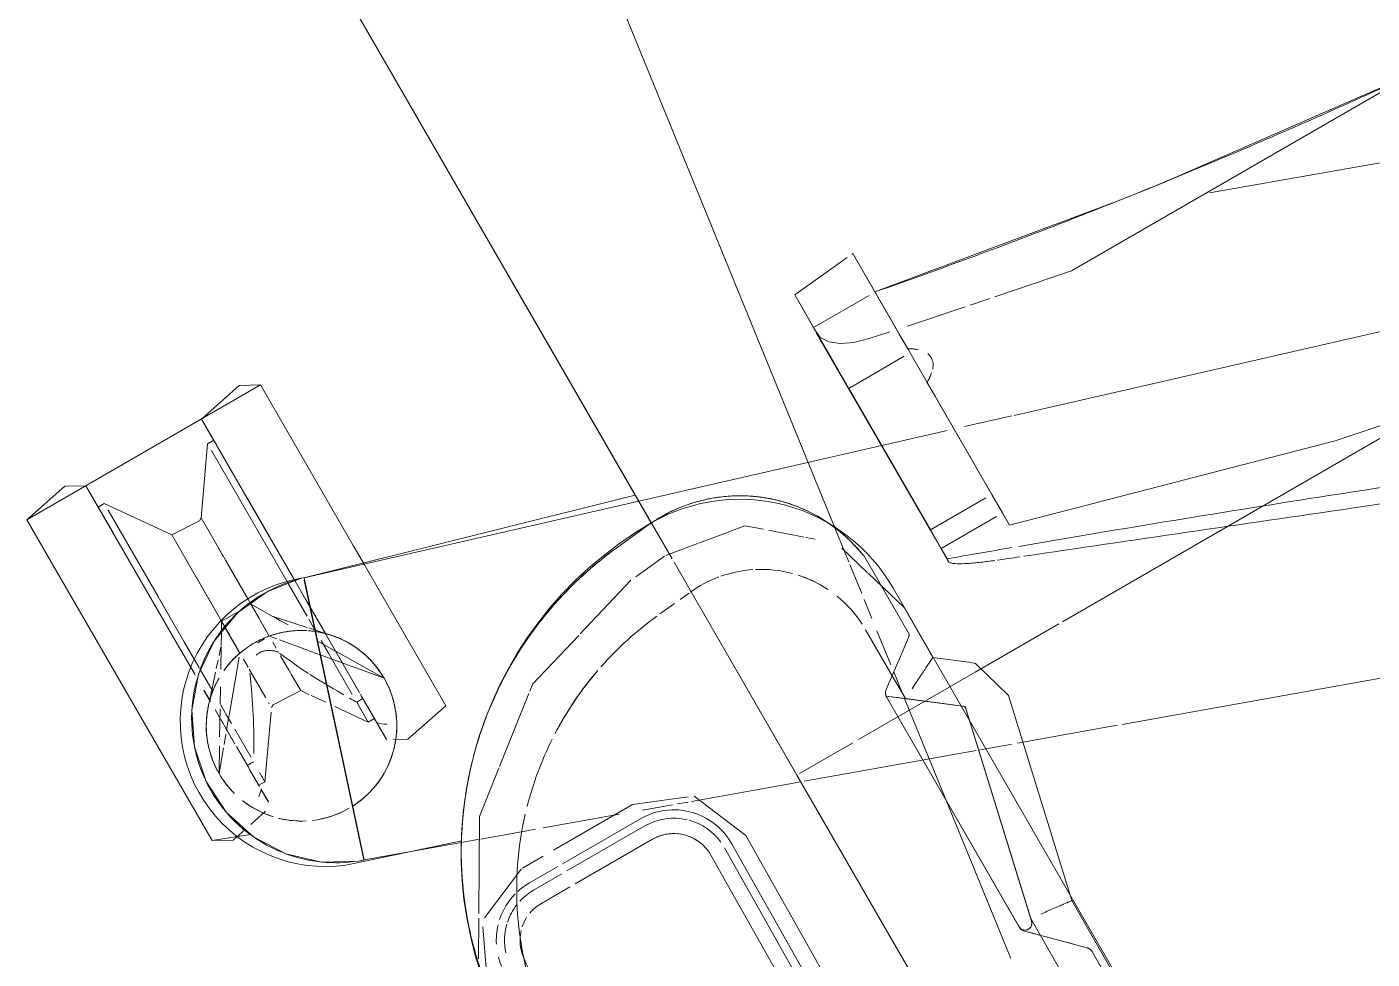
# Model space of a CAD drawing. Header units: inches. Extents: x 6664 to 8129, y 209 to 1287.
# Drawn here: x 7384.55 to 7393.87, y 530.8 to 537.26 of the extents above; entities that cross this region are included whole.
import ezdxf

# ---------------------------------------------------------------- set-up
doc = ezdxf.new("R2010")
doc.units = ezdxf.units.IN
doc.header["$MEASUREMENT"] = 0
doc.layers.add('I-FURN', color=30, linetype='Continuous', lineweight=9)

# ---------------------------------------------------------------- blocks, each defined once
blk = doc.blocks.new('Allsteel Seating Acuity Work-Conference Chair1 - Fully Adj_ Arms_ Mesh Back-V142-11th FLOOR POWER _ SIGNAL')
at = {"layer": 'I-FURN', "lineweight": 13}
for p, q in [((8.3354, -2.7972), (8.3354, 3.2574)), ((9.5606, -2.0042), (9.5606, 0.9451)), ((9.5606, 0.9451), (9.5606, -3.4708)), ((7.4322, -1.1804), (3.2504, 0.3306)), ((3.2504, 0.3306), (7.4322, -1.1804)), ((8.912, -0.1612), (8.6481, -2.0903)), ((8.1246, -1.4306), (7.4644, -1.1921)), ((7.4644, -1.1921), (8.1246, -1.4306)), ((8.3817, -1.5235), (8.1633, -1.4446)), ((8.1633, -1.4446), (8.3817, -1.5235)), ((9.5373, -1.9411), (8.3998, -1.5301)), ((8.3998, -1.5301), (9.5373, -1.9411)), ((10.2857, -2.2115), (9.5606, -1.9495)), ((9.5606, -1.9495), (10.2857, -2.2115)), ((7.4354, -2.0042), (-7.2378, -2.0042)), ((8.1344, -2.0042), (7.4644, -2.0042)), ((9.0684, -2.0042), (8.1344, -2.0042)), ((9.5389, -2.0042), (9.1126, -2.0042)), ((9.5606, -3.4708), (9.5606, -2.0042)), ((7.0092, -3.4107), (2.8793, -2.1388)), ((2.8793, -2.1388), (7.0092, -3.4107)), ((8.6439, -2.1208), (8.6211, -2.2876)), ((10.3767, -2.2444), (10.3063, -2.219)), ((10.3063, -2.219), (10.3767, -2.2444)), ((10.6094, -2.3285), (10.4095, -2.2563)), ((10.4095, -2.2563), (10.6094, -2.3285)), ((8.6141, -2.3393), (8.5793, -2.5933)), ((11.2674, -2.5662), (10.7622, -2.3837)), ((10.7622, -2.3837), (11.2674, -2.5662)), ((11.3855, -2.6089), (11.3183, -2.5846)), ((11.3183, -2.5846), (11.3855, -2.6089)), ((11.6796, -2.7152), (11.3855, -2.6089)), ((11.3855, -2.6089), (11.6796, -2.7152)), ((8.5669, -2.6842), (8.5476, -2.825)), ((7.4172, -2.8646), (7.4172, -2.7663)), ((7.4172, -2.7663), (7.4172, -3.802)), ((7.9088, -2.7626), (7.9088, -2.7817)), ((7.9088, -2.7817), (7.9088, -3.8025)), ((7.9088, -2.7817), (7.9088, -2.8646)), ((7.9104, -2.9235), (7.9104, -2.7581)), ((11.7959, -2.7572), (11.689, -2.7186)), ((11.689, -2.7186), (11.7959, -2.7572)), ((12.4533, -2.9948), (11.7959, -2.7572)), ((11.7959, -2.7572), (12.4533, -2.9948)), ((11.803, -2.7724), (12.5163, -3.0042)), ((7.4172, -3.0137), (7.4172, -2.8646)), ((7.4644, -2.8646), (7.9088, -2.8646)), ((7.9088, -2.8646), (7.9088, -3.0137)), ((8.5415, -2.8701), (8.5122, -3.0838)), ((7.9104, -4.5888), (7.9104, -2.9235)), ((7.4172, -3.0137), (7.4172, -4.146)), ((7.9088, -3.0137), (7.4644, -3.0137)), ((7.9088, -3.0137), (7.9088, -4.146)), ((11.8352, -4.897), (12.4533, -2.9948)), ((11.8428, -4.8817), (12.4556, -2.9959)), ((12.4533, -2.9948), (12.4926, -3.009)), ((12.4557, -2.9956), (12.4926, -3.009)), ((8.5006, -3.1692), (8.475, -3.356)), ((8.5094, -3.1041), (8.5006, -3.1692)), ((8.475, -3.356), (7.767, -8.5318)), ((7.3455, -3.5143), (7.0253, -3.4157)), ((7.0253, -3.4157), (7.3455, -3.5143)), ((9.5606, -3.7074), (9.5606, -3.4708)), ((9.5606, -3.4708), (9.5606, -3.7074)), ((13.0482, -3.5407), (13.2989, -3.638)), ((7.9088, -3.6878), (7.4644, -3.5509)), ((7.4644, -3.5509), (7.9088, -3.6878)), ((12.8757, -3.6279), (13.0099, -3.6002)), ((9.5606, -4.1965), (7.9088, -3.6878)), ((7.9088, -3.6878), (9.5606, -4.1965)), ((11.4285, -4.7651), (11.4285, -3.638)), ((11.4285, -3.638), (11.4285, -4.7651)), ((11.901, -3.6393), (11.901, -3.6643)), ((11.901, -3.7738), (11.901, -3.6393)), ((11.901, -3.6643), (11.901, -3.8295)), ((12.8265, -3.7738), (12.8265, -3.6717)), ((12.8265, -3.6743), (12.8265, -3.7787)), ((13.2989, -3.638), (13.2989, -6.2052)), ((13.2989, -3.638), (13.2989, -4.9216)), ((13.2989, -4.9216), (13.2989, -3.638)), ((7.4172, -3.9124), (7.4172, -3.7939)), ((7.4172, -3.7939), (7.4172, -4.1102)), ((7.9088, -3.7939), (7.9088, -4.1102)), ((7.9088, -4.1102), (7.9088, -3.7939)), ((9.5606, -4.0212), (9.5606, -3.7349)), ((9.5606, -3.7349), (9.5606, -4.0212)), ((11.901, -3.9675), (11.901, -3.7738)), ((11.9504, -3.8078), (11.901, -3.8078)), ((11.901, -3.9675), (11.901, -3.8078)), ((11.901, -3.8078), (11.901, -4.0029)), ((12.097, -4.0172), (11.9504, -3.8078)), ((11.9504, -3.8079), (11.9504, -3.8078)), ((11.9504, -3.8078), (11.9504, -3.9519)), ((11.9504, -3.9675), (11.9504, -3.8079)), ((12.7771, -3.8078), (12.4997, -4.204)), ((12.8265, -3.8078), (12.7771, -3.8078)), ((12.7771, -3.8079), (12.7771, -3.8078)), ((12.7771, -3.8078), (12.7771, -3.8528)), ((12.7771, -3.8823), (12.7771, -3.8079)), ((12.8265, -3.7993), (12.8265, -3.9353)), ((7.9088, -3.8675), (7.9088, -4.1102)), ((11.901, -3.8295), (11.901, -3.9894)), ((12.8265, -3.8295), (12.8265, -4.1184)), ((12.8265, -3.9118), (12.8265, -3.9232)), ((11.9504, -3.9675), (11.901, -3.9675)), ((12.8265, -3.9675), (12.7771, -3.9675)), ((12.7771, -4.0016), (12.7771, -4.2274)), ((12.8265, -3.9519), (12.8265, -4.1174)), ((2.89, -4.0802), (5.0456, -4.0802)), ((3.4407, -4.0802), (5.2177, -4.2791)), ((6.1645, -4.0802), (3.4407, -4.0802)), ((6.1645, -4.0802), (5.092, -4.0802)), ((6.7136, -4.1884), (6.1645, -4.0802)), ((9.5606, -9.2766), (9.5606, -4.0212)), ((9.5606, -4.0212), (9.5606, -8.5318)), ((9.5606, -10.1368), (9.5606, -4.0225)), ((11.9716, -4.4642), (11.7032, -4.0172)), ((11.7032, -4.0172), (12.0574, -4.4412)), ((11.901, -4.0148), (11.901, -4.2964)), ((11.901, -4.0248), (11.901, -4.4775)), ((11.9504, -4.0288), (11.9504, -4.3602)), ((12.2002, -4.1647), (12.137, -4.0743)), ((13.0243, -4.0172), (12.9096, -4.1545)), ((13.0243, -4.0172), (12.9275, -4.1784)), ((6.8911, -4.2242), (6.7509, -4.1959)), ((7.4172, -4.9416), (7.4172, -4.146)), ((7.4172, -4.1708), (7.4172, -4.2965)), ((7.4172, -4.2965), (7.4172, -4.1779)), ((7.4644, -4.146), (7.9088, -4.146)), ((7.9088, -4.146), (7.9088, -4.8936)), ((7.9088, -4.1708), (7.9088, -4.2229)), ((7.9088, -4.1708), (7.9088, -4.2628)), ((7.9088, -4.2229), (7.9088, -4.1708)), ((11.8352, -4.897), (9.5606, -4.1965)), ((9.5606, -4.1965), (11.8352, -4.897)), ((12.2463, -4.2304), (12.2112, -4.1804)), ((12.8265, -4.1402), (12.8265, -4.4148)), ((12.8265, -4.1431), (12.8265, -4.4089)), ((12.8933, -4.1739), (12.8467, -4.2297)), ((7.3394, -4.3164), (6.9276, -4.2316)), ((7.4172, -4.2884), (7.4172, -4.634)), ((7.9088, -4.2628), (7.9088, -4.2229)), ((7.9088, -4.2628), (7.9088, -4.2965)), ((7.9088, -4.2965), (7.9088, -4.2628)), ((7.9088, -4.2879), (7.9088, -4.6075)), ((11.8376, -4.8978), (9.5606, -4.2448)), ((12.2463, -4.2304), (12.4605, -4.2417)), ((12.2463, -4.2708), (12.2463, -4.2304)), ((12.2463, -4.2304), (12.2463, -4.2602)), ((12.2463, -4.2658), (12.2463, -4.3196)), ((12.2463, -4.3632), (12.2463, -4.2708)), ((12.4605, -4.2417), (12.4812, -4.2304)), ((12.4812, -4.2708), (12.4812, -4.2602)), ((12.8308, -4.2488), (12.7656, -4.3268)), ((12.7771, -4.2738), (12.7771, -4.3534)), ((12.8933, -4.2353), (12.7953, -4.3985)), ((5.6602, -4.3407), (7.4172, -4.634)), ((7.6124, -4.3738), (7.4649, -4.3427)), ((11.901, -4.2964), (11.901, -4.4734)), ((11.9504, -4.3602), (11.9504, -4.4623)), ((12.2463, -4.5125), (12.2463, -4.3666)), ((12.4812, -4.5375), (12.4812, -4.3084)), ((12.4812, -4.3196), (12.4812, -4.3766)), ((12.7633, -4.3296), (12.4992, -4.6457)), ((12.7771, -4.3602), (12.7771, -4.4251)), ((11.8798, -4.4667), (11.981, -4.5791)), ((12.0606, -4.4449), (12.1975, -4.6089)), ((12.2463, -4.3956), (12.2463, -4.5099)), ((12.4812, -4.3956), (12.4812, -4.5099)), ((12.7764, -4.4299), (12.715, -4.5322)), ((12.7495, -4.5759), (12.8464, -4.4682)), ((11.901, -4.4787), (11.901, -4.6852)), ((11.901, -4.4826), (11.901, -4.6862)), ((11.901, -4.6994), (11.901, -4.4885)), ((11.901, -4.7007), (11.901, -4.4885)), ((11.9504, -4.5328), (11.9504, -4.6221)), ((11.9504, -4.6311), (11.9504, -4.5424)), ((12.4812, -4.5553), (12.4812, -4.6189)), ((12.7771, -4.5312), (12.7771, -4.6928)), ((12.7771, -4.7013), (12.7771, -4.5324)), ((12.8265, -4.4787), (12.8265, -4.5565)), ((12.8265, -4.4826), (12.8265, -4.559)), ((12.8265, -4.5681), (12.8265, -4.4885)), ((12.8265, -4.5678), (12.8265, -4.4885)), ((7.4172, -4.634), (7.4172, -4.9416)), ((7.9088, -4.634), (7.4644, -4.634)), ((7.9088, -4.634), (7.9088, -4.6075)), ((7.9088, -4.8936), (7.9088, -4.634)), ((11.9504, -4.6563), (11.9504, -4.7155)), ((11.9891, -4.5882), (12.1591, -4.7769)), ((12.2106, -4.6245), (12.2416, -4.6617)), ((12.2463, -4.5706), (12.2463, -4.6189)), ((12.6516, -4.6377), (12.5715, -4.7713)), ((12.6382, -4.6995), (12.6777, -4.6556)), ((12.6947, -4.6368), (12.7495, -4.5759)), ((11.901, -4.7235), (11.901, -4.7007)), ((11.901, -4.7646), (11.901, -4.7018)), ((11.901, -4.7097), (11.901, -4.7548)), ((11.901, -4.7105), (11.901, -4.7554)), ((11.901, -4.7657), (11.901, -4.7235)), ((11.9504, -4.9162), (11.9504, -4.6651)), ((11.9504, -4.7155), (11.9504, -4.9159)), ((12.1255, -4.7205), (12.0947, -4.6692)), ((12.156, -4.7713), (12.1255, -4.7205)), ((12.2463, -4.9216), (12.2463, -4.6672)), ((12.2463, -4.686), (12.2463, -4.7567)), ((12.2463, -4.7661), (12.2463, -4.6971)), ((12.2837, -4.6672), (12.3383, -4.6672)), ((12.4812, -4.8703), (12.4812, -4.6672)), ((12.4812, -4.7098), (12.4812, -4.7838)), ((12.4812, -4.7206), (12.4812, -4.7921)), ((12.5742, -4.7707), (12.6154, -4.7248)), ((12.7771, -4.7155), (12.7771, -4.9216)), ((12.7771, -4.9216), (12.7771, -4.7238)), ((12.8265, -4.6883), (12.8265, -4.9216)), ((12.8265, -4.6892), (12.8265, -4.9216)), ((12.8265, -4.9216), (12.8265, -4.7018)), ((12.8265, -4.9216), (12.8265, -4.7036)), ((11.4285, -4.9216), (11.4285, -4.7651)), ((11.4285, -4.7651), (11.4285, -4.9216)), ((11.4285, -6.2052), (11.4285, -4.7804)), ((11.901, -4.7586), (11.901, -4.9074)), ((11.901, -4.7591), (11.901, -4.9074)), ((11.901, -4.9082), (11.901, -4.7681)), ((11.901, -4.9083), (11.901, -4.7692)), ((12.1598, -4.7777), (12.1603, -4.7784)), ((12.2463, -4.9216), (12.1601, -4.7781)), ((12.2463, -4.81), (12.2463, -4.9216)), ((12.2463, -4.9216), (12.2463, -4.8169)), ((12.4812, -4.81), (12.4812, -4.867)), ((12.4812, -4.8169), (12.4812, -4.8706)), ((12.5674, -4.7781), (12.5206, -4.8561)), ((7.4241, -4.9409), (7.4172, -4.9416)), ((7.4172, -4.9416), (7.4241, -4.9409)), ((7.9088, -4.8936), (7.4644, -4.937)), ((7.4644, -4.937), (7.9088, -4.8936)), ((11.4285, -6.2052), (11.4285, -4.9216)), ((11.4285, -4.9216), (11.4285, -6.2052)), ((11.8524, -4.9023), (11.8352, -4.897)), ((11.8524, -4.9023), (11.8376, -4.8977)), ((11.901, -4.9216), (11.901, -5.2538)), ((11.901, -6.2052), (11.901, -4.9216)), ((11.901, -4.9216), (11.901, -5.2592)), ((11.901, -5.5651), (11.901, -4.9216)), ((11.9504, -4.9216), (11.9504, -5.9809)), ((11.9504, -5.9809), (11.9504, -4.9216)), ((12.2463, -4.9216), (12.2463, -4.9651)), ((12.2463, -4.9651), (12.2463, -4.9216)), ((12.4812, -4.9216), (12.3069, -4.9216)), ((12.5206, -4.8561), (12.4812, -4.9216)), ((12.4812, -4.867), (12.4812, -4.9216)), ((12.4812, -4.9216), (12.4812, -4.8703)), ((12.4812, -4.8706), (12.4812, -4.9216)), ((12.4812, -4.9216), (12.4812, -5.1133)), ((12.4812, -5.6128), (12.4812, -4.9216)), ((12.7771, -4.9216), (12.7771, -5.2658)), ((12.7771, -5.9809), (12.7771, -4.9216)), ((12.8265, -4.9216), (12.8265, -5.5651)), ((12.8265, -5.5651), (12.8265, -4.9216)), ((12.8265, -4.9216), (12.8265, -5.5634)), ((12.8265, -6.2052), (12.8265, -4.9216)), ((13.2989, -4.9216), (13.2989, -6.2052)), ((13.2989, -6.2052), (13.2989, -4.9216)), ((12.2463, -4.9651), (12.2463, -5.2761)), ((12.2463, -5.6128), (12.2463, -4.9651)), ((12.4812, -5.1203), (12.4812, -5.2761)), ((11.901, -5.2603), (11.901, -5.5634)), ((11.901, -5.2658), (11.901, -5.5651)), ((12.2463, -5.3056), (12.2463, -5.4103)), ((12.4812, -5.3056), (12.4812, -5.4103)), ((12.7771, -5.2844), (12.7771, -5.9809)), ((11.901, -5.5763), (11.901, -5.8227)), ((11.901, -6.0353), (11.901, -5.5763)), ((11.901, -5.5793), (11.901, -5.8091)), ((12.8265, -5.5763), (12.8265, -5.8227)), ((12.8265, -5.9809), (12.8265, -5.5763)), ((12.8265, -5.5793), (12.8265, -5.8091)), ((11.9504, -6.0354), (12.2463, -5.6128)), ((12.4812, -5.6128), (12.7771, -6.0354)), ((11.901, -5.8292), (11.901, -5.9939)), ((11.901, -5.8423), (11.901, -5.9809)), ((12.8265, -5.8292), (12.8265, -5.9939)), ((12.8265, -5.8423), (12.8265, -5.9809)), ((11.901, -5.9809), (11.901, -6.0353)), ((11.901, -5.9939), (11.901, -6.2052)), ((11.901, -6.0354), (11.9504, -6.0354)), ((12.7771, -6.0354), (12.8265, -6.0354)), ((12.8265, -5.9939), (12.8265, -6.2052)), ((13.2989, -6.2052), (11.4285, -6.2052))]:
    blk.add_line(p, q, dxfattribs=at)
at = {"layer": 'I-FURN'}
for p, q in [((8.3607, 3.1207), (8.3455, -0.2974)), ((8.6684, 3.1193), (8.6537, -0.1971)), ((8.6537, -0.1971), (8.6684, 3.1193)), ((10.115, 2.0752), (10.0769, -1.8177)), ((10.1897, -1.8188), (10.2278, 2.0741)), ((10.2857, 2.0735), (10.2476, -1.8194)), ((10.3545, -1.8204), (10.3926, 2.0725)), ((10.3926, 2.0725), (10.3545, -1.8204)), ((10.3926, 2.0725), (10.3545, -1.8204)), ((8.4175, 0.0386), (8.5415, -0.0855)), ((8.6245, -0.1685), (8.5873, -0.1312)), ((8.6537, -0.1971), (8.6531, -0.3326)), ((8.6531, -0.3326), (8.6537, -0.1971)), ((8.734, -0.278), (8.6795, -0.2235)), ((8.3455, -0.2974), (8.0149, -1.7487)), ((8.6574, -0.3135), (8.3114, -1.8324)), ((8.3149, -1.817), (8.6531, -0.3326)), ((8.6531, -0.3326), (8.3149, -1.817)), ((8.3149, -1.817), (8.6531, -0.3326)), ((8.3677, -0.2999), (8.3465, -0.2975)), ((8.7523, -0.3222), (8.7523, -2.1578)), ((8.7523, -2.1578), (8.7523, -0.3242)), ((8.7523, -0.3242), (8.7523, -2.1578)), ((8.7523, -2.1578), (8.7523, -0.3242)), ((8.3114, -1.8324), (8.7523, -2.1701)), ((8.6439, -2.0871), (8.3239, -1.842)), ((8.3239, -1.842), (8.6439, -2.0871)), ((8.6439, -2.0871), (8.3239, -1.842)), ((10.0769, -1.8177), (10.2503, -2.2342)), ((11.972, -2.1819), (12.1065, -1.8966)), ((11.9662, -2.2465), (12.1084, -2.0033)), ((8.1368, -2.0863), (8.3363, -2.239)), ((8.7523, -2.1701), (8.6439, -2.0871)), ((8.6439, -2.0871), (8.6439, -2.2705)), ((8.6439, -2.2705), (8.6439, -2.0871)), ((11.2682, -2.1191), (10.6503, -2.1191)), ((10.6503, -2.1191), (11.2682, -2.1191)), ((10.6503, -2.1191), (11.2682, -2.1191)), ((11.5396, -2.1191), (11.3112, -2.1191)), ((11.3112, -2.1191), (11.5396, -2.1191)), ((11.3112, -2.1191), (11.5396, -2.1191)), ((8.3372, -2.2386), (8.3584, -2.2281)), ((8.6719, -2.2494), (8.7274, -2.2078)), ((10.6503, -2.2261), (11.2736, -2.2261)), ((11.3128, -2.2261), (11.5396, -2.2261)), ((11.5396, -2.3967), (11.9297, -2.2298)), ((8.3363, -2.239), (8.3363, -2.638)), ((8.6439, -2.2705), (8.6439, -2.638)), ((8.6439, -2.638), (8.6439, -2.2705)), ((10.288, -2.2496), (10.6503, -2.3967)), ((10.6503, -2.284), (11.2765, -2.284)), ((11.3137, -2.284), (11.5396, -2.284)), ((8.5415, -2.3475), (8.4131, -2.444)), ((10.6503, -2.3967), (11.2822, -2.3967)), ((11.3652, -2.3967), (11.5303, -2.3967)), ((8.3981, -2.4601), (8.3981, -3.0907)), ((8.3363, -2.638), (8.4336, -2.969)), ((8.4352, -2.9745), (8.5049, -3.2114)), ((10.8873, -3.4229), (11.317, -3.0857)), ((8.6326, -3.3567), (8.6824, -3.3998)), ((8.6928, -3.4087), (8.7428, -3.452)), ((9.7006, -3.4582), (9.824, -3.4458)), ((9.824, -3.4458), (9.7006, -3.4582)), ((8.7475, -3.456), (8.8825, -3.5726)), ((9.5773, -3.4706), (9.6521, -3.4631)), ((9.6521, -3.4631), (9.5773, -3.4706)), ((9.8816, -3.7492), (10.3713, -3.6037)), ((9.1123, -3.6982), (9.3409, -3.7358)), ((9.3482, -3.737), (9.5853, -3.776)), ((9.5969, -3.7779), (9.8408, -3.7533)), ((9.5917, -4.0198), (9.8539, -3.9933)), ((9.8539, -3.9933), (9.5917, -4.0198))]:
    blk.add_line(p, q, dxfattribs=at)
at = {"layer": 'I-FURN', "flags": 128}
for points in [[(8.4077, 2.0031), (8.4048, 1.3463), (8.4024, 0.8067), (8.4005, 0.3853), (8.3991, 0.083)], [(8.3991, 0.083), (8.4007, 0.4299), (8.4029, 0.9261), (8.4058, 1.5705), (8.4076, 1.985)], [(8.4077, 0.0512), (8.4122, 0.0446), (8.4175, 0.0386)], [(8.5218, -0.0658), (8.4785, -0.0225), (8.4433, 0.0127), (8.4175, 0.0386)], [(8.5415, -0.0855), (8.5876, -0.1316), (8.6522, -0.1962), (8.734, -0.278)], [(8.0149, -1.7487), (8.1017, -2.0552), (8.1368, -2.0863)], [(8.7274, -2.2078), (8.6153, -2.292), (8.5415, -2.3475)], [(11.3259, -3.0788), (11.6098, -2.856), (11.949, -2.2759)], [(8.4131, -2.444), (8.4371, -2.426), (8.471, -2.4005)], [(8.4131, -2.444), (8.4103, -2.4462), (8.4077, -2.4486)], [(8.4077, -3.1371), (8.4295, -3.2294), (8.4592, -3.3194), (8.4967, -3.4064), (8.5415, -3.4899)], [(10.3864, -3.5992), (10.8308, -3.4672), (10.8743, -3.4331)], [(8.9094, -3.5959), (9.0079, -3.681), (9.1063, -3.6972)], [(8.9598, -3.8926), (8.9235, -3.872), (8.888, -3.85)]]:
    blk.add_lwpolyline(points, dxfattribs=at)
at = {"layer": 'I-FURN', "lineweight": 13, "flags": 128}
for points in [[(7.4172, -2.7663), (5.1705, -2.1443), (2.8793, -1.6798)], [(12.4926, -3.009), (12.716, -3.1299), (12.9017, -3.3032), (13.0378, -3.5177), (13.1155, -3.7596), (13.1297, -4.0133), (13.0795, -4.2623), (12.9682, -4.4907), (12.803, -4.6837), (12.5945, -4.8288), (12.3561, -4.9167), (12.1033, -4.9417), (11.8524, -4.9023)], [(5.0642, -4.0695), (3.3075, -3.4292), (2.8814, -3.2858)], [(11.4285, -3.638), (11.7718, -3.5674), (11.8592, -3.6151)], [(13.0609, -3.5898), (13.1697, -3.5674), (13.2989, -3.638)], [(5.2177, -4.2791), (5.4357, -4.3088), (5.6602, -4.3407)], [(7.9088, -4.6075), (7.9034, -4.55), (7.8681, -4.4947), (7.8052, -4.4451), (7.7182, -4.404), (7.6124, -4.3738)], [(12.4812, -5.6128), (12.267, -5.6015), (12.2463, -5.6128)], [(11.901, -6.2052), (11.5578, -6.2758), (11.4285, -6.2052)], [(13.2989, -6.2052), (12.9557, -6.2758), (12.8265, -6.2052)]]:
    blk.add_lwpolyline(points, dxfattribs=at)
at = {"layer": 'I-FURN'}
for centre, radius, start, end in [((8.7043, -0.3242), 0.048, 27.86081, 167.16487), ((8.7043, -0.3242), 0.048, 27.86081, 139.30406), ((8.7043, -0.3242), 0.048, 139.30406, 167.16487), ((8.7043, -0.3242), 0.048, 13.93041, 27.86081), ((8.7043, -0.3242), 0.048, 13.93041, 27.86081), ((8.7043, -0.3242), 0.048, 0, 13.93041), ((8.7043, -0.3242), 0.048, 0, 13.93041), ((9.6161, -1.1169), 2.338, 317.04272, 351.35457), ((9.6161, -1.1169), 2.338, 317.04272, 351.35457), ((-48.2719, 5.3297), 60.5335, 353.180161, 353.36915), ((-48.2719, 5.3297), 60.5335, 353.180161, 353.36915), ((-48.2719, 5.3297), 60.5335, 353.180161, 353.36915), ((8.3389, -1.8225), 0.0246, 167.16487, 232.55606), ((8.3389, -1.8225), 0.0246, 167.16487, 232.55606), ((10.6503, -1.8233), 0.4606, 179.43889, 270), ((10.6503, -1.8233), 0.4027, 185.86125, 224.71945), ((10.6503, -1.8233), 0.2958, 179.43889, 192.3762), ((10.6503, -1.8233), 0.2958, 179.43889, 192.3762), ((11.5396, -1.8233), 0.2958, 336.06451, 353.18016), ((11.5396, -1.8233), 0.2958, 339.3168, 353.18016), ((11.5396, -1.8233), 0.2958, 339.3168, 353.18016), ((10.6503, -1.8233), 0.2958, 189.79911, 211.60231), ((10.6503, -1.8233), 0.2958, 205.3135, 218.2508), ((10.6503, -1.8233), 0.2958, 205.3135, 270), ((11.5396, -1.8233), 0.2958, 325.45344, 339.3168), ((11.5396, -1.8233), 0.2958, 325.45344, 335.8547), ((11.5396, -1.8233), 0.2958, 335.8547, 339.3168), ((11.5396, -1.8233), 0.4027, 313.88239, 342.44909), ((11.5396, -1.8233), 0.4606, 344.74682, 353.18016), ((11.5396, -1.8233), 0.2958, 297.72672, 311.59008), ((11.5396, -1.8233), 0.2958, 297.72672, 311.59008), ((11.5396, -1.8233), 0.2958, 316.39605, 328.01139), ((11.5396, -1.8233), 0.4606, 316.60355, 333.38877), ((9.5936, -1.4127), 2.5937, 344.51996, 347.31202), ((10.6503, -1.8233), 0.4027, 226.56823, 270), ((10.6503, -1.8233), 0.2958, 231.1881, 257.0627), ((10.6503, -1.8233), 0.2958, 233.39955, 270), ((10.6503, -1.8233), 0.2958, 257.0627, 270), ((11.5396, -1.8233), 0.2958, 270, 290.1711), ((11.5396, -1.8233), 0.2958, 270, 283.86336), ((11.5396, -1.8233), 0.2958, 270, 283.86336), ((11.5396, -1.8233), 0.4027, 292.52507, 311.59008), ((9.5936, -1.4127), 2.5937, 340.27429, 343.71789), ((11.5396, -1.8233), 0.4027, 270, 287.43357), ((11.5396, -1.8233), 0.4606, 285.68421, 311.59008), ((11.5396, -1.8233), 0.4606, 270, 282.43872), ((9.5936, -1.4127), 2.5937, 337.021, 340.27429), ((9.5936, -1.4127), 2.5937, 332.19921, 336.84584), ((9.4819, -2.638), 0.838, 183.10007, 200.96689), ((9.4819, -2.638), 0.838, 183.10007, 200.96689), ((9.5936, -1.4127), 2.5937, 326.74519, 332.19921), ((9.6161, -1.1169), 2.338, 303.47446, 315.70218), ((9.6161, -1.1169), 2.338, 303.47446, 315.70218), ((9.5936, -1.4127), 2.5937, 319.30532, 326.74519), ((9.4819, -2.638), 0.838, 206.50274, 222.02896), ((9.4819, -2.638), 0.838, 206.50274, 211.91989), ((9.4819, -2.638), 0.838, 211.91989, 222.02896), ((9.6161, -1.1169), 2.338, 289.41103, 302.43298), ((9.6161, -1.1169), 2.338, 295.73092, 302.43298), ((9.5936, -1.4127), 2.5937, 313.97863, 319.30532), ((9.4819, -2.638), 0.838, 224.90688, 242.59656), ((9.4819, -2.638), 0.838, 224.90688, 242.59656), ((9.6161, -1.1169), 2.338, 289.41103, 295.73092), ((9.6161, -1.1169), 2.338, 275.77015, 288.60548), ((9.6161, -1.1169), 2.338, 275.77015, 288.60548), ((9.5936, -1.4127), 2.5937, 306.24561, 312.2528), ((9.5936, -1.4127), 2.5937, 312.26995, 313.97863), ((9.4819, -2.638), 0.838, 243.83978, 259.35964), ((9.4819, -2.638), 0.838, 243.83978, 259.35964), ((9.4819, -2.638), 0.838, 260.42664, 275.75967), ((9.4819, -2.638), 0.838, 260.42664, 275.75967), ((9.5936, -1.4127), 2.5937, 302.38801, 306.24561), ((9.5936, -1.4127), 2.5937, 292.70489, 300.03644), ((9.5936, -1.4127), 2.5937, 289.07384, 291.69191), ((9.5936, -1.4127), 2.5937, 275.75967, 287.52086), ((9.4819, -2.9315), 1.0937, 263.01308, 268.48984), ((9.4819, -2.9315), 1.0938, 269.39464, 275.75967)]:
    blk.add_arc(centre, radius, start, end, dxfattribs=at)
at = {"layer": 'I-FURN', "lineweight": 13}
for centre, radius, start, end in [((9.5606, -1.3862), 2.6363, 270, 360), ((9.5606, -2.7972), 1.2253, 180, 270), ((12.2054, -3.9611), 1.0062, 248.56485, 72), ((12.132, -3.9419), 1.0002, 54.27717, 68.86918), ((12.132, -3.9419), 1.0002, 268.35706, 54.27717), ((12.3637, -4.0172), 0.6605, 66.71163, 90), ((12.3637, -4.0172), 0.6605, 70.54809, 90), ((12.3637, -4.0172), 0.6605, 70.53418, 88.49194), ((12.3637, -4.0172), 0.6605, 92.56961, 180), ((12.3637, -4.0172), 0.6605, 110.42971, 151.28912), ((12.3637, -4.0172), 0.6605, 93.12097, 135), ((12.3637, -4.0172), 0.6605, 46.06143, 62.7358), ((12.3637, -4.0172), 0.6605, 46.09346, 60), ((12.3637, -4.0172), 0.6605, 49.34282, 55.95049), ((12.3637, -4.0172), 0.6605, 135, 180), ((12.3637, -4.0172), 0.6605, 24.38824, 42.59913), ((12.3637, -4.0172), 0.6605, 28.71088, 42.33069), ((12.3637, -4.0172), 0.6605, 21.70629, 41.68034), ((12.3637, -4.0172), 0.6605, 0, 15), ((12.3637, -4.0172), 0.6605, 0, 13.62012), ((12.3637, -4.0172), 0.6605, 180, 222.00772), ((12.3637, -4.0172), 0.6605, 180, 235.5696), ((12.3637, -4.0172), 0.6605, 317.39719, 358.25194), ((12.3637, -4.0172), 0.6605, 344.22301, 360), ((12.3637, -4.0172), 0.6605, 322.01514, 342.41458), ((12.3637, -4.0172), 0.6605, 222.88576, 225), ((12.3637, -4.0172), 0.6605, 315, 317.11424), ((12.3637, -4.0172), 0.6605, 317.87136, 322.01514), ((12.3637, -4.0172), 0.6605, 225.11885, 235.81529), ((12.3637, -4.0172), 0.6605, 236.52064, 270), ((12.3637, -4.0172), 0.6605, 300, 315), ((12.3637, -4.0172), 0.6605, 301.57716, 307.05495), ((12.3637, -4.0172), 0.6605, 309.76486, 314.88115), ((12.3637, -4.0172), 0.6605, 240, 255), ((12.3637, -4.0172), 0.6605, 255.62375, 270), ((12.3637, -4.0172), 0.6605, 276.72288, 294.73415), ((12.3637, -4.0172), 0.6605, 279.64857, 293.29371), ((12.132, -3.9419), 1.0002, 253.76505, 268.35706)]:
    blk.add_arc(centre, radius, start, end, dxfattribs=at)
at = {"layer": 'I-FURN'}
for points, knots in [([(8.3991, 0.083), (8.3991, 0.0804), (8.3994, 0.076), (8.4003, 0.0705), (8.4014, 0.0659), (8.4025, 0.0623), (8.404, 0.0586), (8.4056, 0.0549), (8.4069, 0.0525), (8.4077, 0.0512)], [-1, -1, -1, -1, -0.833333, -0.708333, -0.583333, -0.416667, -0.291667, -0.166667, 0, 0, 0, 0]), ([(8.4083, 0.0501), (8.4077, 0.0511), (8.4065, 0.0532), (8.405, 0.0563), (8.4036, 0.0595), (8.4022, 0.0633), (8.4009, 0.0677), (8.3996, 0.074), (8.3991, 0.0793), (8.3991, 0.083)], [-0.6666667, -0.6666667, -0.6666667, -0.6666667, -0.5833333, -0.5, -0.4166667, -0.3333333, -0.25, -0.1666667, 0, 0, 0, 0]), ([(8.4175, 0.0386), (8.4157, 0.0403), (8.4133, 0.0431), (8.4103, 0.047), (8.409, 0.0491), (8.4083, 0.0501)], [-1, -1, -1, -1, -0.8333333, -0.75, -0.6666667, -0.6666667, -0.6666667, -0.6666667]), ([(8.734, -0.278), (8.7365, -0.2804), (8.74, -0.2846), (8.7442, -0.2912), (8.7469, -0.2966), (8.7492, -0.3025), (8.7515, -0.3108), (8.7523, -0.3176), (8.7523, -0.3222)], [-1, -1, -1, -1, -0.75, -0.625, -0.5, -0.375, -0.25, 0, 0, 0, 0]), ([(8.3456, -0.2974), (8.3459, -0.2974), (8.3481, -0.2976), (8.3582, -0.2988), (8.3757, -0.3008), (8.3879, -0.3022), (8.394, -0.3029)], [0.1428571, 0.1428571, 0.1428571, 0.1428571, 0.2857143, 0.5714286, 0.7857143, 1, 1, 1, 1]), ([(8.53, -0.3185), (8.514, -0.3167), (8.4828, -0.3131), (8.4411, -0.3083), (8.395, -0.303), (8.3741, -0.3006), (8.3677, -0.2999)], [0.1666667, 0.1666667, 0.1666667, 0.1666667, 0.3333333, 0.5, 0.6666667, 1, 1, 1, 1]), ([(8.3848, -2.2151), (8.3806, -2.2171), (8.3725, -2.2211), (8.363, -2.2258), (8.3561, -2.2293), (8.3498, -2.2324), (8.3433, -2.2356), (8.3381, -2.2381), (8.3366, -2.2389), (8.3364, -2.239)], [-1, -1, -1, -1, -0.8571429, -0.7142857, -0.6428571, -0.5714286, -0.4285714, -0.2857143, -0.1428571, -0.1428571, -0.1428571, -0.1428571]), ([(8.7274, -2.2078), (8.7312, -2.2049), (8.7364, -2.1999), (8.7422, -2.1922), (8.747, -2.1839), (8.7495, -2.177), (8.7506, -2.1723)], [-1, -1, -1, -1, -0.75, -0.625, -0.5, -0.25, -0.25, -0.25, -0.25]), ([(8.4077, -2.4486), (8.4057, -2.4505), (8.4026, -2.4539), (8.3997, -2.4577), (8.3982, -2.4601), (8.3979, -2.4605), (8.3992, -2.4584), (8.4011, -2.4559), (8.4027, -2.4539), (8.4046, -2.4517), (8.4078, -2.4484), (8.4108, -2.4458), (8.4131, -2.444)], [-1, -1, -1, -1, -0.875, -0.75, -0.625, -0.5, -0.375, -0.3125, -0.25, -0.1875, -0.125, 0, 0, 0, 0]), ([(8.4198, -3.1927), (8.4193, -3.1905), (8.4182, -3.186), (8.4159, -3.1764), (8.413, -3.1636), (8.4097, -3.1478), (8.4068, -3.1324), (8.4042, -3.1183), (8.4018, -3.1041), (8.4004, -3.0946), (8.3998, -3.0907), (8.3996, -3.089), (8.3996, -3.0889), (8.3999, -3.0912), (8.4008, -3.0972), (8.4029, -3.1105), (8.4058, -3.1273), (8.4077, -3.1371)], [-0.2222222, -0.2222222, -0.2222222, -0.2222222, -0.2152778, -0.2083333, -0.1944444, -0.1805556, -0.1666667, -0.1527778, -0.1388889, -0.1180556, -0.1076389, -0.0972222, -0.0833333, -0.0694444, -0.0555556, -0.0277778, 0, 0, 0, 0]), ([(8.4528, -3.3018), (8.4495, -3.2927), (8.4432, -3.2744), (8.4359, -3.2514), (8.4313, -3.2357), (8.4295, -3.2292), (8.4289, -3.2272)], [-0.33333333, -0.33333333, -0.33333333, -0.33333333, -0.30555556, -0.27777778, -0.26388889, -0.25794221, -0.25794221, -0.25794221, -0.25794221]), ([(8.4965, -3.4062), (8.4886, -3.3897), (8.477, -3.364), (8.4651, -3.3347), (8.4603, -3.322), (8.4589, -3.3185)], [-0.43991916, -0.43991916, -0.43991916, -0.43991916, -0.38888889, -0.36111111, -0.35031983, -0.35031983, -0.35031983, -0.35031983]), ([(8.5409, -3.489), (8.536, -3.4808), (8.5211, -3.4548), (8.5074, -3.4286), (8.4987, -3.4106)], [-0.52588289, -0.52588289, -0.52588289, -0.52588289, -0.5, -0.44444444, -0.44444444, -0.44444444, -0.44444444]), ([(8.5415, -3.4899), (8.5633, -3.5267), (8.6165, -3.6071), (8.7195, -3.7205), (8.821, -3.805), (8.8931, -3.8545), (8.9559, -3.891), (9.0222, -3.9252), (9.1109, -3.9627), (9.2252, -3.9971), (9.3065, -4.012), (9.3482, -4.0171)], [-1, -1, -1, -1, -0.8, -0.6, -0.5, -0.4, -0.35, -0.3, -0.2, -0.1, 0, 0, 0, 0]), ([(8.6236, -3.6094), (8.6196, -3.6043), (8.6092, -3.591), (8.5948, -3.5715), (8.5847, -3.5571), (8.5807, -3.5513)], [-0.6559126, -0.6559126, -0.6559126, -0.6559126, -0.63888889, -0.61111111, -0.59214215, -0.59214215, -0.59214215, -0.59214215]), ([(8.683, -3.6786), (8.6796, -3.6749), (8.6689, -3.6633), (8.6514, -3.6435), (8.6378, -3.6272), (8.6312, -3.619)], [-0.73548075, -0.73548075, -0.73548075, -0.73548075, -0.72222222, -0.69444444, -0.66666667, -0.66666667, -0.66666667, -0.66666667]), ([(8.888, -3.85), (8.8759, -3.8421), (8.8566, -3.8292), (8.8292, -3.8093), (8.808, -3.7932), (8.7857, -3.7752), (8.7625, -3.7555), (8.743, -3.7381), (8.7278, -3.7238), (8.7166, -3.7129), (8.7055, -3.702), (8.6943, -3.6905), (8.6868, -3.6826), (8.683, -3.6786)], [-1, -1, -1, -1, -0.9444444, -0.9166667, -0.8888889, -0.8611111, -0.8333333, -0.8055556, -0.7916667, -0.7777778, -0.7638889, -0.75, -0.7354808, -0.7354808, -0.7354808, -0.7354808])]:
    blk.add_open_spline(points, degree=3, knots=knots, dxfattribs=at)
for points in [[(8.7511, -0.3099), (8.7503, -0.3059), (8.7479, -0.298), (8.742, -0.2871), (8.7369, -0.2808), (8.734, -0.278)], [(8.3465, -0.2975), (8.3459, -0.2974), (8.3455, -0.2974), (8.3456, -0.2974)], [(8.5789, -0.3241), (8.5625, -0.3222), (8.546, -0.3203), (8.53, -0.3185)], [(8.7523, -0.3222), (8.7523, -0.318), (8.7519, -0.3139), (8.7511, -0.3099)], [(11.9662, -2.4607), (12.0254, -2.3266), (12.1212, -2.048), (12.1687, -1.7565), (12.1799, -1.6096)], [(8.3988, -2.2082), (8.4088, -2.2032), (8.4319, -2.1918), (8.4736, -2.1712), (8.5205, -2.1482), (8.5532, -2.1318), (8.5698, -2.1237)], [(8.3584, -2.2281), (8.3617, -2.2265), (8.3667, -2.224), (8.3735, -2.2207)], [(8.3735, -2.2207), (8.3803, -2.2173), (8.3888, -2.2131), (8.3988, -2.2082)], [(8.7523, -2.1578), (8.7523, -2.1606), (8.7519, -2.1661), (8.7503, -2.174), (8.7479, -2.1814), (8.7446, -2.1882), (8.7408, -2.1941), (8.7366, -2.1994), (8.7321, -2.204), (8.7289, -2.2066), (8.7274, -2.2078)], [(8.7506, -2.1723), (8.7517, -2.1675), (8.7523, -2.1627), (8.7523, -2.1578)], [(8.3363, -2.239), (8.3363, -2.239), (8.3366, -2.2389), (8.3372, -2.2386)], [(9.8539, -3.9933), (10.0353, -3.975), (10.3942, -3.9001), (10.8976, -3.6771), (11.3428, -3.3539), (11.7103, -2.9448), (11.8926, -2.6272), (11.9662, -2.4607)], [(9.315, -4.0125), (9.2782, -4.0068), (9.2076, -3.9921), (9.1089, -3.9613), (9.0239, -3.9259), (8.9795, -3.9033), (8.9598, -3.8926)], [(9.3482, -4.0171), (9.3885, -4.0221), (9.4698, -4.0275), (9.5512, -4.0239), (9.5917, -4.0198)]]:
    blk.add_open_spline(points, degree=3, dxfattribs=at)
at = {"layer": 'I-FURN', "lineweight": 13}
for points, knots in [([(2.9532, -0.7466), (3.7431, -1.0621), (5.2516, -1.6629), (6.734, -2.2512), (7.439, -2.5309)], [0, 0, 0, 0, 0.5, 0.9620892, 0.9620892, 0.9620892, 0.9620892]), ([(2.92, -0.8547), (3.7402, -1.1891), (5.2368, -1.7832), (6.7521, -2.3555), (7.4351, -2.6077)], [-1, -1, -1, -1, -0.5, -0.0937987, -0.0937987, -0.0937987, -0.0937987]), ([(7.6274, -2.6057), (7.6586, -2.6184), (7.7229, -2.645), (7.806, -2.6838), (7.8707, -2.7189), (7.908, -2.7466), (7.9122, -2.7583), (7.9088, -2.7626)], [0.027348, 0.027348, 0.027348, 0.027348, 0.2, 0.4, 0.6, 0.8, 1, 1, 1, 1]), ([(7.3585, -3.9521), (7.3607, -3.9501), (7.365, -3.9462), (7.3741, -3.9387), (7.3907, -3.9265), (7.4063, -3.9177), (7.4172, -3.9124)], [0.8, 0.8, 0.8, 0.8, 0.825, 0.85, 0.9, 1, 1, 1, 1]), ([(7.3135, -4.0812), (7.3125, -4.0784), (7.311, -4.0728), (7.3087, -4.0607), (7.3076, -4.0447), (7.3089, -4.0287), (7.3113, -4.0167), (7.3137, -4.0083), (7.317, -4.0004), (7.3229, -3.9901), (7.3303, -3.9805), (7.3366, -3.9736), (7.3387, -3.9714)], [0.4, 0.4, 0.4, 0.4, 0.425, 0.45, 0.5, 0.55, 0.575, 0.6, 0.625, 0.65, 0.7, 0.7245226, 0.7245226, 0.7245226, 0.7245226]), ([(11.7032, -4.0172), (11.7032, -4.0353), (11.7047, -4.0726), (11.7109, -4.1213), (11.7189, -4.1613), (11.7264, -4.1916), (11.7341, -4.2172), (11.7411, -4.2378), (11.7468, -4.2533), (11.753, -4.2689), (11.7619, -4.2899), (11.7725, -4.3122), (11.7814, -4.329), (11.7849, -4.3354)], [0, 0, 0, 0, 0.125, 0.25, 0.3125, 0.375, 0.4375, 0.46875, 0.5, 0.53125, 0.5625, 0.625, 0.6638915, 0.6638915, 0.6638915, 0.6638915]), ([(12.1354, -4.2973), (12.1269, -4.2804), (12.0853, -4.1985), (12.0395, -4.1188), (12.0024, -4.0558)], [0.4117183, 0.4117183, 0.4117183, 0.4117183, 0.5, 0.8407335, 0.8407335, 0.8407335, 0.8407335]), ([(12.747, -4.0166), (12.701, -4.0927), (12.6093, -4.2557), (12.5307, -4.4237), (12.4917, -4.5132)], [0.0886707, 0.0886707, 0.0886707, 0.0886707, 0.5, 0.9584942, 0.9584942, 0.9584942, 0.9584942]), ([(13.0143, -4.1314), (13.0178, -4.1116), (13.0222, -4.0781), (13.0235, -4.0462), (13.0239, -4.0331)], [0.75, 0.75, 0.75, 0.75, 0.875, 0.9641195, 0.9641195, 0.9641195, 0.9641195]), ([(7.4172, -4.1779), (7.4062, -4.1727), (7.3905, -4.1637), (7.3738, -4.1514), (7.3647, -4.1439), (7.3603, -4.14), (7.3581, -4.1379)], [0, 0, 0, 0, 0.1, 0.15, 0.175, 0.2, 0.2, 0.2, 0.2]), ([(12.953, -4.3156), (12.9582, -4.3053), (12.9656, -4.2897), (12.9745, -4.2689), (12.9786, -4.2585), (12.9806, -4.2534)], [0.3759306, 0.3759306, 0.3759306, 0.3759306, 0.4375, 0.46875, 0.5, 0.5, 0.5, 0.5]), ([(11.81, -4.3773), (11.8132, -4.3823), (11.8198, -4.3921), (11.8336, -4.4115), (11.8591, -4.4446), (11.8836, -4.4715), (11.901, -4.4885)], [0.75, 0.75, 0.75, 0.75, 0.78125, 0.8125, 0.875, 1, 1, 1, 1]), ([(12.8499, -4.4644), (12.8587, -4.4548), (12.8751, -4.4359), (12.8916, -4.4145), (12.8999, -4.403), (12.9012, -4.4012)], [0.0576703, 0.0576703, 0.0576703, 0.0576703, 0.125, 0.1875, 0.1991311, 0.1991311, 0.1991311, 0.1991311]), ([(12, -4.5686), (12.0163, -4.5793), (12.0659, -4.6089), (12.1482, -4.6445), (12.2141, -4.6614), (12.2463, -4.6672)], [0.1690336, 0.1690336, 0.1690336, 0.1690336, 0.3333333, 0.6666667, 1, 1, 1, 1]), ([(12.3913, -4.5978), (12.3891, -4.5983), (12.3847, -4.5992), (12.3756, -4.6004), (12.364, -4.6011), (12.3523, -4.6005), (12.3432, -4.5993), (12.33, -4.5968), (12.315, -4.5909), (12.2986, -4.5818), (12.287, -4.5744), (12.276, -4.5665), (12.262, -4.5548), (12.2523, -4.5447), (12.2463, -4.5375)], [0.4, 0.4, 0.4, 0.4, 0.425, 0.45, 0.5, 0.55, 0.575, 0.6, 0.7, 0.75, 0.8, 0.85, 0.9, 1, 1, 1, 1]), ([(12.3885, -4.6773), (12.3967, -4.677), (12.4293, -4.6752), (12.4599, -4.6711), (12.4812, -4.6672)], [0.6, 0.6, 0.6, 0.6, 0.7, 1, 1, 1, 1])]:
    blk.add_open_spline(points, degree=3, knots=knots, dxfattribs=at)
for points in [[(7.4658, -2.5415), (7.5147, -2.5609), (7.5636, -2.5803), (7.6124, -2.5997)], [(7.4812, -2.6247), (7.6236, -2.6772), (7.7661, -2.7296), (7.9088, -2.7817)], [(11.7844, -3.6999), (11.7656, -3.7342), (11.7458, -3.7773), (11.7302, -3.8302)], [(11.901, -3.7738), (11.884, -3.7577), (11.8659, -3.7435), (11.8464, -3.7312)], [(12.8658, -3.7414), (12.852, -3.7512), (12.8389, -3.762), (12.8265, -3.7738)], [(11.7275, -3.8396), (11.7133, -3.8906), (11.7032, -3.9502), (11.7032, -4.0172)], [(13.0243, -4.0172), (13.0243, -3.9519), (13.0146, -3.8936), (13.001, -3.8435)], [(11.9804, -4.0164), (11.9705, -4), (11.9605, -3.9837), (11.9504, -3.9675)], [(3.4407, -4.0802), (3.8923, -4.1211), (4.7899, -4.2166), (6.1171, -4.4024), (6.9866, -4.5524), (7.4172, -4.634)], [(12.2429, -4.5296), (12.2108, -4.454), (12.1778, -4.3789), (12.1407, -4.3058)], [(11.901, -4.4885), (11.9088, -4.4962), (11.9248, -4.5112), (11.9417, -4.5254), (11.9504, -4.5324)], [(11.953, -4.5345), (11.9658, -4.5446), (11.9786, -4.5539), (11.9916, -4.5626)], [(12.7043, -4.5832), (12.729, -4.5683), (12.7534, -4.5514), (12.7771, -4.5324)], [(12.7771, -4.5324), (12.7858, -4.5254), (12.8027, -4.5112), (12.8187, -4.4962), (12.8265, -4.4885)], [(12.2463, -4.6672), (12.2748, -4.6724), (12.3064, -4.6761), (12.3391, -4.6773)], [(12.3391, -4.6773), (12.3554, -4.6779), (12.3725, -4.6782), (12.3889, -4.6776)]]:
    blk.add_open_spline(points, degree=3, dxfattribs=at)

msp = doc.modelspace()

# ---------------------------------------------------------------- block references
at = {"layer": 'I-FURN', "rotation": 210.0001125612781}
msp.add_blockref('Allsteel Seating Acuity Work-Conference Chair1 - Fully Adj_ Arms_ Mesh Back-V142-11th FLOOR POWER _ SIGNAL', (7399.1669, 535.1203), dxfattribs=at)

doc.saveas('drawing.dxf')
